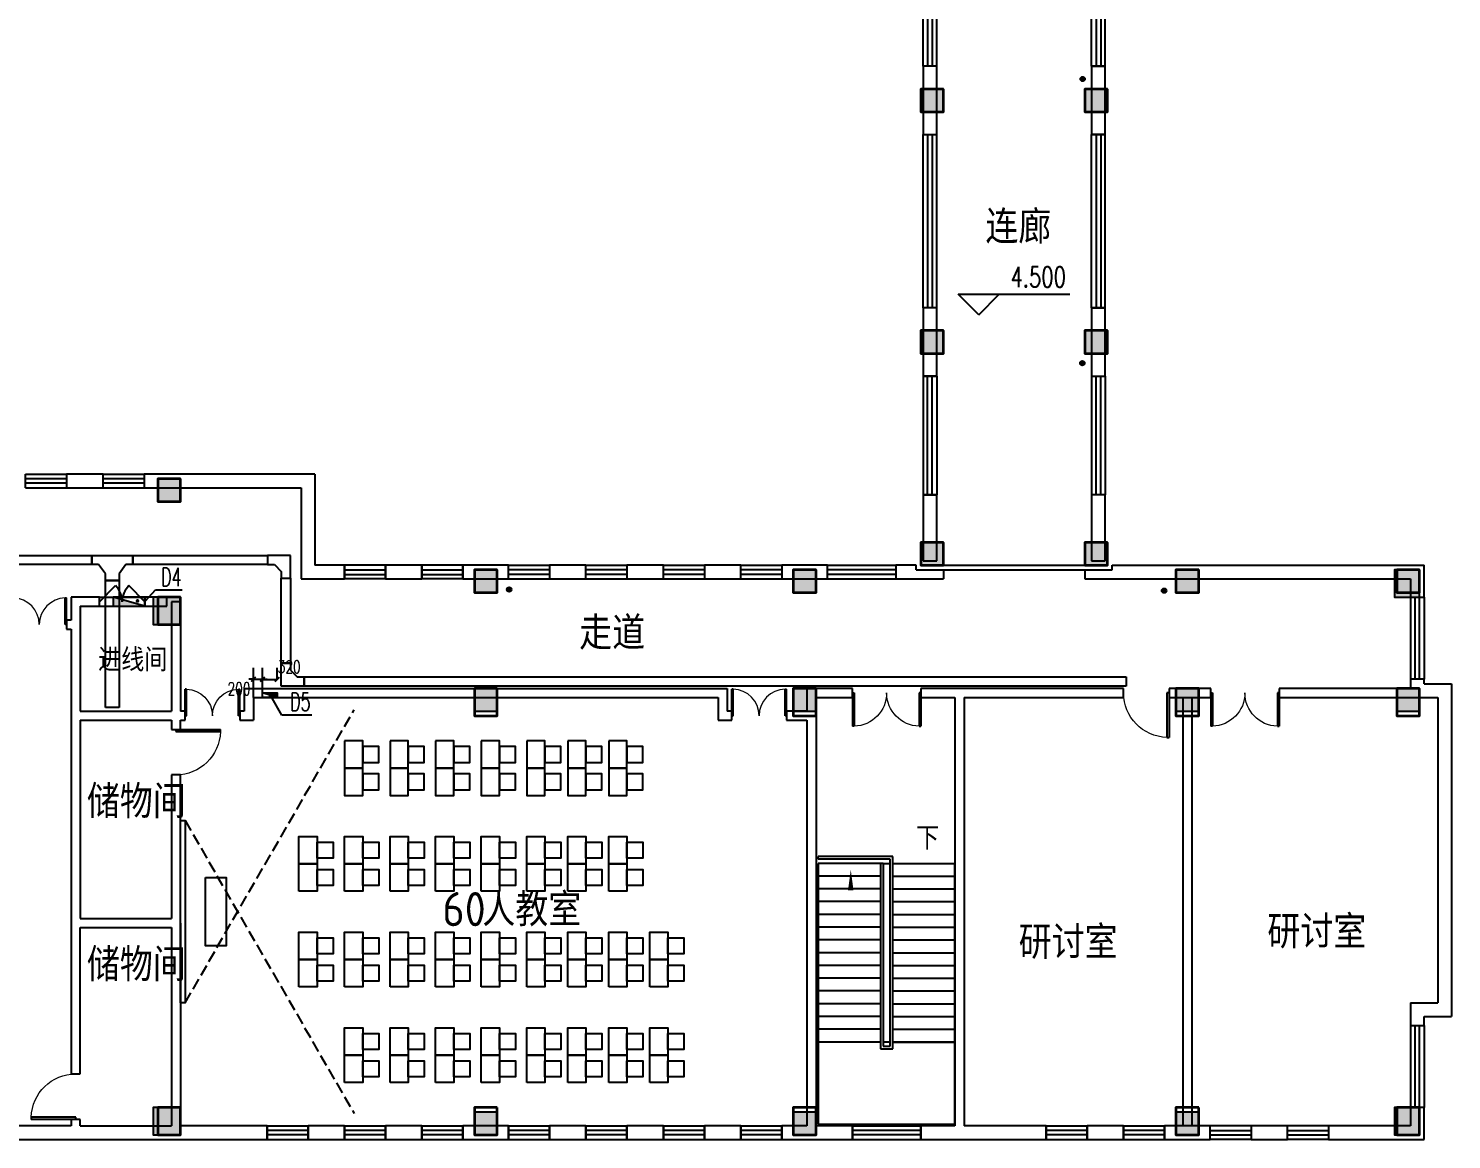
# Model space of a CAD drawing. Extents: x 0 to 302064749, y -59725395 to 1524223.
# Drawn here: x 215907330 to 219031080, y -22232654 to -19794646 of the extents above; entities that cross this region are included whole.
import ezdxf

# ---------------------------------------------------------------- set-up
doc = ezdxf.new("R2010")
doc.units = 0
doc.header["$LTSCALE"] = 1000
doc.linetypes.add('DASH', pattern=[0.35, 0.25, -0.1])
for name, color, linetype in [('0-底图', 7, 'Continuous'), ('CABLETRAY', 4, 'Continuous'), ('COLU', 7, 'Continuous'), ('COLU_HATCH', 251, 'Continuous'), ('DIM_ELEV', 3, 'Continuous'), ('DIM_SYMB', 3, 'Continuous'), ('DOOR_FIRE', 4, 'Continuous'), ('PUB_TEXT', 7, 'Continuous'), ('STAIR', 2, 'Continuous'), ('TEXT', 7, 'Continuous'), ('WALL', 2, 'Continuous'), ('WINDOW', 4, 'Continuous'), ('家具', 8, 'Continuous'), ('排水', 153, 'Continuous'), ('电洞建筑', 20, 'Continuous'), ('看线', 30, 'Continuous')]:
    doc.layers.add(name, color=color, linetype=linetype)
doc.layers.add('砼柱', color=2, linetype='Continuous', lineweight=35)
doc.styles.add('_TCH_DIM', font='SIMPLEX', dxfattribs={"width": 0.8, "height": 5, "bigfont": 'HZTXT'})
doc.styles.add('_TEL_DIM', font='simplex.shx', dxfattribs={"width": 0.8, "height": 3.5, "bigfont": 'gbcbig.shx'})
doc.styles.add('A_DIM_T3', font='simplex.shx', dxfattribs={"width": 0.7, "bigfont": 'gbcbig.shx'})
doc.styles.get("Standard").update_dxf_attribs({"font": 'geniso.shx', "bigfont": 'hztxt.shx'})
doc.dimstyles.new('_TCH_ARCH&&100', dxfattribs={"dimtxt": 280, "dimasz": 100, "dimexe": 250, "dimexo": 300, "dimgap": 135, "dimtad": 1, "dimdec": 0, "dimzin": 0, "dimdsep": 46, "dimtxsty": 'A_DIM_T3', "dimblk": 'ARCHTICK', "dimcen": 0.09, "dimclrt": 7, "dimazin": 2, "dimtfac": 1, "dimtdec": 0, "dimtix": 1, "dimtmove": 2, "dimatfit": 3, "dimfxl": 150, "dimtolj": 1, "dimtzin": 0, "dimarcsym": 0})

# ---------------------------------------------------------------- blocks, each defined once
blk = doc.blocks.new('js')
at = {"layer": '家具', "linetype": 'DASH'}
for points in [[(569568, 805988), (573281, 812418)], [(569568, 809988), (573281, 803558)]]:
    blk.add_lwpolyline(points, dxfattribs=at)
at = {"layer": '家具'}
for points in [[(573068, 811738), (573068, 811138), (573468, 811138), (573468, 811738)], [(573468, 811613), (573468, 811263), (573818, 811263), (573818, 811613)], [(574068, 811738), (574068, 811138), (574468, 811138), (574468, 811738)], [(574468, 811613), (574468, 811263), (574818, 811263), (574818, 811613)], [(575068, 811738), (575068, 811138), (575468, 811138), (575468, 811738)], [(575468, 811613), (575468, 811263), (575818, 811263), (575818, 811613)], [(576068, 811738), (576068, 811138), (576468, 811138), (576468, 811738)], [(576468, 811613), (576468, 811263), (576818, 811263), (576818, 811613)], [(577068, 811738), (577068, 811138), (577468, 811138), (577468, 811738)], [(577468, 811613), (577468, 811263), (577818, 811263), (577818, 811613)], [(577968, 811738), (577968, 811138), (578368, 811138), (578368, 811738)], [(578368, 811613), (578368, 811263), (578718, 811263), (578718, 811613)], [(578868, 811738), (578868, 811138), (579268, 811138), (579268, 811738)], [(579268, 811613), (579268, 811263), (579618, 811263), (579618, 811613)], [(573068, 811138), (573068, 810538), (573468, 810538), (573468, 811138)], [(573468, 811013), (573468, 810663), (573818, 810663), (573818, 811013)], [(574068, 811138), (574068, 810538), (574468, 810538), (574468, 811138)], [(574468, 811013), (574468, 810663), (574818, 810663), (574818, 811013)], [(575068, 811138), (575068, 810538), (575468, 810538), (575468, 811138)], [(575468, 811013), (575468, 810663), (575818, 810663), (575818, 811013)], [(576068, 811138), (576068, 810538), (576468, 810538), (576468, 811138)], [(576468, 811013), (576468, 810663), (576818, 810663), (576818, 811013)], [(577068, 811138), (577068, 810538), (577468, 810538), (577468, 811138)], [(577468, 811013), (577468, 810663), (577818, 810663), (577818, 811013)], [(577968, 811138), (577968, 810538), (578368, 810538), (578368, 811138)], [(578368, 811013), (578368, 810663), (578718, 810663), (578718, 811013)], [(578868, 811138), (578868, 810538), (579268, 810538), (579268, 811138)], [(579268, 811013), (579268, 810663), (579618, 810663), (579618, 811013)], [(569468, 805988), (569468, 809988), (569568, 809988), (569568, 805988)], [(572068, 809038), (572068, 809638), (572468, 809638), (572468, 809038)], [(572468, 809163), (572468, 809513), (572818, 809513), (572818, 809163)], [(573068, 809038), (573068, 809638), (573468, 809638), (573468, 809038)], [(573468, 809163), (573468, 809513), (573818, 809513), (573818, 809163)], [(574068, 809038), (574068, 809638), (574468, 809638), (574468, 809038)], [(574468, 809163), (574468, 809513), (574818, 809513), (574818, 809163)], [(575068, 809038), (575068, 809638), (575468, 809638), (575468, 809038)], [(575468, 809163), (575468, 809513), (575818, 809513), (575818, 809163)], [(576068, 809038), (576068, 809638), (576468, 809638), (576468, 809038)], [(576468, 809163), (576468, 809513), (576818, 809513), (576818, 809163)], [(577068, 809038), (577068, 809638), (577468, 809638), (577468, 809038)], [(577468, 809163), (577468, 809513), (577818, 809513), (577818, 809163)], [(577968, 809038), (577968, 809638), (578368, 809638), (578368, 809038)], [(578368, 809163), (578368, 809513), (578718, 809513), (578718, 809163)], [(578868, 809038), (578868, 809638), (579268, 809638), (579268, 809038)], [(579268, 809163), (579268, 809513), (579618, 809513), (579618, 809163)], [(572068, 808438), (572068, 809038), (572468, 809038), (572468, 808438)], [(572468, 808563), (572468, 808913), (572818, 808913), (572818, 808563)], [(573068, 808438), (573068, 809038), (573468, 809038), (573468, 808438)], [(573468, 808563), (573468, 808913), (573818, 808913), (573818, 808563)], [(574068, 808438), (574068, 809038), (574468, 809038), (574468, 808438)], [(574468, 808563), (574468, 808913), (574818, 808913), (574818, 808563)], [(575068, 808438), (575068, 809038), (575468, 809038), (575468, 808438)], [(575468, 808563), (575468, 808913), (575818, 808913), (575818, 808563)], [(576068, 808438), (576068, 809038), (576468, 809038), (576468, 808438)], [(576468, 808563), (576468, 808913), (576818, 808913), (576818, 808563)], [(577068, 808438), (577068, 809038), (577468, 809038), (577468, 808438)], [(577468, 808563), (577468, 808913), (577818, 808913), (577818, 808563)], [(577968, 808438), (577968, 809038), (578368, 809038), (578368, 808438)], [(578368, 808563), (578368, 808913), (578718, 808913), (578718, 808563)], [(578868, 808438), (578868, 809038), (579268, 809038), (579268, 808438)], [(579268, 808563), (579268, 808913), (579618, 808913), (579618, 808563)], [(570018, 808738), (570468, 808738), (570468, 807238), (570018, 807238)], [(572068, 806938), (572068, 807538), (572468, 807538), (572468, 806938)], [(573068, 806938), (573068, 807538), (573468, 807538), (573468, 806938)], [(574068, 806938), (574068, 807538), (574468, 807538), (574468, 806938)], [(575068, 806938), (575068, 807538), (575468, 807538), (575468, 806938)], [(576068, 806938), (576068, 807538), (576468, 807538), (576468, 806938)], [(577068, 806938), (577068, 807538), (577468, 807538), (577468, 806938)], [(577968, 806938), (577968, 807538), (578368, 807538), (578368, 806938)], [(578868, 806938), (578868, 807538), (579268, 807538), (579268, 806938)], [(579768, 806938), (579768, 807538), (580168, 807538), (580168, 806938)], [(572468, 807063), (572468, 807413), (572818, 807413), (572818, 807063)], [(573468, 807063), (573468, 807413), (573818, 807413), (573818, 807063)], [(574468, 807063), (574468, 807413), (574818, 807413), (574818, 807063)], [(575468, 807063), (575468, 807413), (575818, 807413), (575818, 807063)], [(576468, 807063), (576468, 807413), (576818, 807413), (576818, 807063)], [(577468, 807063), (577468, 807413), (577818, 807413), (577818, 807063)], [(578368, 807063), (578368, 807413), (578718, 807413), (578718, 807063)], [(579268, 807063), (579268, 807413), (579618, 807413), (579618, 807063)], [(580168, 807063), (580168, 807413), (580518, 807413), (580518, 807063)], [(572068, 806338), (572068, 806938), (572468, 806938), (572468, 806338)], [(573068, 806338), (573068, 806938), (573468, 806938), (573468, 806338)], [(574068, 806338), (574068, 806938), (574468, 806938), (574468, 806338)], [(575068, 806338), (575068, 806938), (575468, 806938), (575468, 806338)], [(576068, 806338), (576068, 806938), (576468, 806938), (576468, 806338)], [(577068, 806338), (577068, 806938), (577468, 806938), (577468, 806338)], [(577968, 806338), (577968, 806938), (578368, 806938), (578368, 806338)], [(578868, 806338), (578868, 806938), (579268, 806938), (579268, 806338)], [(579768, 806338), (579768, 806938), (580168, 806938), (580168, 806338)], [(572468, 806463), (572468, 806813), (572818, 806813), (572818, 806463)], [(573468, 806463), (573468, 806813), (573818, 806813), (573818, 806463)], [(574468, 806463), (574468, 806813), (574818, 806813), (574818, 806463)], [(575468, 806463), (575468, 806813), (575818, 806813), (575818, 806463)], [(576468, 806463), (576468, 806813), (576818, 806813), (576818, 806463)], [(577468, 806463), (577468, 806813), (577818, 806813), (577818, 806463)], [(578368, 806463), (578368, 806813), (578718, 806813), (578718, 806463)], [(579268, 806463), (579268, 806813), (579618, 806813), (579618, 806463)], [(580168, 806463), (580168, 806813), (580518, 806813), (580518, 806463)], [(573068, 804838), (573068, 805438), (573468, 805438), (573468, 804838)], [(573468, 804963), (573468, 805313), (573818, 805313), (573818, 804963)], [(574068, 804838), (574068, 805438), (574468, 805438), (574468, 804838)], [(574468, 804963), (574468, 805313), (574818, 805313), (574818, 804963)], [(575068, 804838), (575068, 805438), (575468, 805438), (575468, 804838)], [(575468, 804963), (575468, 805313), (575818, 805313), (575818, 804963)], [(576068, 804838), (576068, 805438), (576468, 805438), (576468, 804838)], [(576468, 804963), (576468, 805313), (576818, 805313), (576818, 804963)], [(577068, 804838), (577068, 805438), (577468, 805438), (577468, 804838)], [(577468, 804963), (577468, 805313), (577818, 805313), (577818, 804963)], [(577968, 804838), (577968, 805438), (578368, 805438), (578368, 804838)], [(578368, 804963), (578368, 805313), (578718, 805313), (578718, 804963)], [(578868, 804838), (578868, 805438), (579268, 805438), (579268, 804838)], [(579268, 804963), (579268, 805313), (579618, 805313), (579618, 804963)], [(579768, 804838), (579768, 805438), (580168, 805438), (580168, 804838)], [(580168, 804963), (580168, 805313), (580518, 805313), (580518, 804963)], [(573068, 804238), (573068, 804838), (573468, 804838), (573468, 804238)], [(573468, 804363), (573468, 804713), (573818, 804713), (573818, 804363)], [(574068, 804238), (574068, 804838), (574468, 804838), (574468, 804238)], [(574468, 804363), (574468, 804713), (574818, 804713), (574818, 804363)], [(575068, 804238), (575068, 804838), (575468, 804838), (575468, 804238)], [(575468, 804363), (575468, 804713), (575818, 804713), (575818, 804363)], [(576068, 804238), (576068, 804838), (576468, 804838), (576468, 804238)], [(576468, 804363), (576468, 804713), (576818, 804713), (576818, 804363)], [(577068, 804238), (577068, 804838), (577468, 804838), (577468, 804238)], [(577468, 804363), (577468, 804713), (577818, 804713), (577818, 804363)], [(577968, 804238), (577968, 804838), (578368, 804838), (578368, 804238)], [(578368, 804363), (578368, 804713), (578718, 804713), (578718, 804363)], [(578868, 804238), (578868, 804838), (579268, 804838), (579268, 804238)], [(579268, 804363), (579268, 804713), (579618, 804713), (579618, 804363)], [(579768, 804238), (579768, 804838), (580168, 804838), (580168, 804238)], [(580168, 804363), (580168, 804713), (580518, 804713), (580518, 804363)]]:
    blk.add_lwpolyline(points, close=True, dxfattribs=at)
blk = doc.blocks.new('ng')
at = {"layer": '排水'}
for p, q in [((345991, 781358), (346091, 781358)), ((346041, 781408), (346041, 781308))]:
    blk.add_line(p, q, dxfattribs=at)
blk.add_circle((346041, 781358), 50, dxfattribs=at)
blk = doc.blocks.new('222222')
at = {"layer": 'COLU_HATCH'}
h = blk.add_hatch(color=256, dxfattribs=at)
h.dxf.hatch_style = 1
h.paths.add_polyline_path([(1341742, 1048641), (1341742, 1049141), (1341242, 1049141), (1341242, 1048641)])
h = blk.add_hatch(color=256, dxfattribs=at)
h.dxf.hatch_style = 1
h.paths.add_polyline_path([(1345342, 1048641), (1345342, 1049141), (1344842, 1049141), (1344842, 1048641)])
h = blk.add_hatch(color=256, dxfattribs=at)
h.dxf.hatch_style = 1
h.paths.add_polyline_path([(1341742, 1043341), (1341742, 1043841), (1341242, 1043841), (1341242, 1043341)])
h = blk.add_hatch(color=256, dxfattribs=at)
h.dxf.hatch_style = 1
h.paths.add_polyline_path([(1345342, 1043341), (1345342, 1043841), (1344842, 1043841), (1344842, 1043341)])
h = blk.add_hatch(color=256, dxfattribs=at)
h.dxf.hatch_style = 1
h.paths.add_polyline_path([(1324992, 1040091), (1324992, 1040591), (1324492, 1040591), (1324492, 1040091)])
h = blk.add_hatch(color=256, dxfattribs=at)
h.dxf.hatch_style = 1
h.paths.add_polyline_path([(1341742, 1038691), (1341742, 1039191), (1341242, 1039191), (1341242, 1038691)])
h = blk.add_hatch(color=256, dxfattribs=at)
h.dxf.hatch_style = 1
h.paths.add_polyline_path([(1345342, 1038691), (1345342, 1039191), (1344842, 1039191), (1344842, 1038691)])
h = blk.add_hatch(color=256, dxfattribs=at)
h.dxf.hatch_style = 1
h.paths.add_polyline_path([(1331942, 1038091), (1331942, 1038591), (1331442, 1038591), (1331442, 1038091)])
h = blk.add_hatch(color=256, dxfattribs=at)
h.dxf.hatch_style = 1
h.paths.add_polyline_path([(1338942, 1038091), (1338942, 1038591), (1338442, 1038591), (1338442, 1038091)])
h = blk.add_hatch(color=256, dxfattribs=at)
h.dxf.hatch_style = 1
h.paths.add_polyline_path([(1347342, 1038091), (1347342, 1038591), (1346842, 1038591), (1346842, 1038091)])
h = blk.add_hatch(color=256, dxfattribs=at)
h.dxf.hatch_style = 1
h.paths.add_polyline_path([(1352192, 1037991), (1352192, 1038591), (1351642, 1038591), (1351642, 1037991)])
h = blk.add_hatch(color=256, dxfattribs=at)
h.dxf.hatch_style = 1
h.paths.add_polyline_path([(1324992, 1037391), (1324992, 1037991), (1324392, 1037991), (1324392, 1037391)])
h = blk.add_hatch(color=256, dxfattribs=at)
h.dxf.hatch_style = 1
h.paths.add_polyline_path([(1331942, 1035491), (1331942, 1035991), (1331442, 1035991), (1331442, 1035491)])
h = blk.add_hatch(color=256, dxfattribs=at)
h.dxf.hatch_style = 1
h.paths.add_polyline_path([(1338942, 1035491), (1338942, 1035991), (1338442, 1035991), (1338442, 1035491)])
h = blk.add_hatch(color=256, dxfattribs=at)
h.dxf.hatch_style = 1
h.paths.add_polyline_path([(1347342, 1035491), (1347342, 1035991), (1346842, 1035991), (1346842, 1035491)])
h = blk.add_hatch(color=256, dxfattribs=at)
h.dxf.hatch_style = 1
h.paths.add_polyline_path([(1352192, 1035491), (1352192, 1035991), (1351692, 1035991), (1351692, 1035491)])
h = blk.add_hatch(color=256, dxfattribs=at)
h.dxf.hatch_style = 1
h.paths.add_polyline_path([(1324992, 1026191), (1324992, 1026791), (1324392, 1026791), (1324392, 1026191)])
h = blk.add_hatch(color=256, dxfattribs=at)
h.dxf.hatch_style = 1
h.paths.add_polyline_path([(1352192, 1026191), (1352192, 1026791), (1351642, 1026791), (1351642, 1026191)])
h = blk.add_hatch(color=256, dxfattribs=at)
h.dxf.hatch_style = 1
h.paths.add_polyline_path([(1331942, 1026191), (1331942, 1026691), (1331442, 1026691), (1331442, 1026191)])
h = blk.add_hatch(color=256, dxfattribs=at)
h.dxf.hatch_style = 1
h.paths.add_polyline_path([(1338942, 1026191), (1338942, 1026691), (1338442, 1026691), (1338442, 1026191)])
h = blk.add_hatch(color=256, dxfattribs=at)
h.dxf.hatch_style = 1
h.paths.add_polyline_path([(1347342, 1026191), (1347342, 1026691), (1346842, 1026691), (1346842, 1026191)])
at = {"layer": 'COLU'}
for points in [[(1341742, 1048641), (1341742, 1049141), (1341242, 1049141), (1341242, 1048641)], [(1345342, 1048641), (1345342, 1049141), (1344842, 1049141), (1344842, 1048641)], [(1341742, 1043341), (1341742, 1043841), (1341242, 1043841), (1341242, 1043341)], [(1345342, 1043341), (1345342, 1043841), (1344842, 1043841), (1344842, 1043341)], [(1324992, 1040091), (1324992, 1040591), (1324492, 1040591), (1324492, 1040091)], [(1341742, 1038691), (1341742, 1039191), (1341242, 1039191), (1341242, 1038691)], [(1345342, 1038691), (1345342, 1039191), (1344842, 1039191), (1344842, 1038691)], [(1331942, 1038091), (1331942, 1038591), (1331442, 1038591), (1331442, 1038091)], [(1338942, 1038091), (1338942, 1038591), (1338442, 1038591), (1338442, 1038091)], [(1347342, 1038091), (1347342, 1038591), (1346842, 1038591), (1346842, 1038091)], [(1352192, 1037991), (1352192, 1038591), (1351642, 1038591), (1351642, 1037991)], [(1324992, 1037391), (1324992, 1037991), (1324392, 1037991), (1324392, 1037391)], [(1331942, 1035491), (1331942, 1035991), (1331442, 1035991), (1331442, 1035491)], [(1338942, 1035491), (1338942, 1035991), (1338442, 1035991), (1338442, 1035491)], [(1347342, 1035491), (1347342, 1035991), (1346842, 1035991), (1346842, 1035491)], [(1352192, 1035491), (1352192, 1035991), (1351692, 1035991), (1351692, 1035491)], [(1324992, 1026191), (1324992, 1026791), (1324392, 1026791), (1324392, 1026191)], [(1352192, 1026191), (1352192, 1026791), (1351642, 1026791), (1351642, 1026191)], [(1331942, 1026191), (1331942, 1026691), (1331442, 1026691), (1331442, 1026191)], [(1338942, 1026191), (1338942, 1026691), (1338442, 1026691), (1338442, 1026191)], [(1347342, 1026191), (1347342, 1026691), (1346842, 1026691), (1346842, 1026191)]]:
    blk.add_lwpolyline(points, close=True, dxfattribs=at)
blk = doc.blocks.new('sad')
at = {"layer": '砼柱', "lineweight": 35}
for points in [[(2919858, 525906), (2919358, 525906), (2919358, 525406), (2919858, 525406)], [(2923458, 525906), (2922958, 525906), (2922958, 525406), (2923458, 525406)], [(2919858, 520606), (2919358, 520606), (2919358, 520106), (2919858, 520106)], [(2923458, 520606), (2922958, 520606), (2922958, 520106), (2923458, 520106)], [(2903108, 517356), (2902608, 517356), (2902608, 516856), (2903108, 516856)], [(2919858, 515956), (2919358, 515956), (2919358, 515456), (2919858, 515456)], [(2923458, 515956), (2922958, 515956), (2922958, 515456), (2923458, 515456)], [(2910058, 515356), (2909558, 515356), (2909558, 514856), (2910058, 514856)], [(2917058, 515356), (2916558, 515356), (2916558, 514856), (2917058, 514856)], [(2925458, 515356), (2924958, 515356), (2924958, 514856), (2925458, 514856)], [(2930308, 515356), (2929808, 515356), (2929808, 514856), (2930308, 514856)], [(2903108, 514756), (2902608, 514756), (2902608, 514156), (2903108, 514156)], [(2910058, 512756), (2909558, 512756), (2909558, 512156), (2910058, 512156)], [(2917058, 512756), (2916558, 512756), (2916558, 512156), (2917058, 512156)], [(2925458, 512756), (2924958, 512756), (2924958, 512156), (2925458, 512156)], [(2930308, 512756), (2929808, 512756), (2929808, 512156), (2930308, 512156)], [(2903108, 503556), (2902608, 503556), (2902608, 502956), (2903108, 502956)], [(2910058, 503556), (2909558, 503556), (2909558, 502956), (2910058, 502956)], [(2917058, 503556), (2916558, 503556), (2916558, 502956), (2917058, 502956)], [(2925458, 503556), (2924958, 503556), (2924958, 502956), (2925458, 502956)], [(2930308, 503556), (2929808, 503556), (2929808, 502956), (2930308, 502956)]]:
    blk.add_lwpolyline(points, close=True, dxfattribs=at)
blk = doc.blocks.new('A$C70683537')
at = {"layer": 'TEXT'}
blk.add_blockref('sad', (-2821208, -503056), dxfattribs=at)
blk = doc.blocks.new('$WINLIB2D$00000001')
at = {"color": 0}
for points in [[(-0.5, 0.5), (-0.5, -0.5)], [(-0.5, 0.5), (0.5, 0.5)], [(0.5, -0.5), (0.5, 0.5)], [(0.5, 0.1667), (-0.5, 0.1667)], [(0.5, -0.1667), (-0.5, -0.1667)], [(-0.5, -0.5), (0.5, -0.5)]]:
    blk.add_lwpolyline(points, dxfattribs=at)
blk = doc.blocks.new('$DorLib2D$00000001')
for p, q in [((0.45, 0.975), (0.5, 0.975)), ((0.45, 0), (0.45, 0.975)), ((0.5, 0), (0.5, 0.975)), ((0.5, 0), (0.45, 0))]:
    blk.add_line(p, q)
at = {"lineweight": 13}
blk.add_arc((0.475, 0), 0.975, 91.4693, 180, dxfattribs=at)
blk = doc.blocks.new('$DorLib2D$00000002')
for p, q in [((-0.5, 0), (-0.5, 0.4875)), ((-0.475, 0.4875), (-0.5, 0.4875)), ((-0.475, 0), (-0.475, 0.4875)), ((0.475, 0), (0.475, 0.4875)), ((0.475, 0.4875), (0.5, 0.4875)), ((0.5, 0), (0.5, 0.4875)), ((-0.5, 0), (-0.475, 0)), ((0.5, 0), (0.475, 0))]:
    blk.add_line(p, q)
at = {"lineweight": 13}
for centre, start, end in [((-0.4875, 0), 0, 88.53072), ((0.4875, 0), 91.46928, 180)]:
    blk.add_arc(centre, 0.4875, start, end, dxfattribs=at)
blk = doc.blocks.new('$DorLib2D$00000116')
at = {"color": 0}
for p, q in [((-0.5, 0), (-0.146, 0.354)), ((0.5, 0), (0.146, 0.354))]:
    blk.add_line(p, q, dxfattribs=at)
for centre, start, end in [((-0.5, 0), 0, 45), ((0.5, 0), 135, 180)]:
    blk.add_arc(centre, 0.5, start, end, dxfattribs=at)
blk = doc.blocks.new('jgfjh')
at = {"layer": 'DIM_ELEV'}
for p, q in [((1161634.9, -172995.1), (1161184.9, -172545.1)), ((1161184.9, -172545.1), (1163635.9, -172545.1)), ((1161634.9, -172995.1), (1162084.9, -172545.1))]:
    blk.add_line(p, q, dxfattribs=at)
at = {"layer": 'DIM_SYMB'}
blk.add_lwpolyline([(1160398.8, -184893.4, 0, 0, 0), (1160398.8, -189853.4, 0, 0, 0), (1158823.8, -189853.4, 0, 0, 0), (1158823.8, -185173.4, 0, 120, 0), (1158823.8, -185623.4, 0, 0, 0)], format="xyseb", dxfattribs=at)
at = {"layer": 'DOOR_FIRE'}
for p, q in [((1142331.6, -179193.4), (1143331.6, -179193.4)), ((1142331.6, -179393.4), (1143331.6, -179393.4))]:
    blk.add_line(p, q, dxfattribs=at)
at = {"layer": 'STAIR'}
for p, q in [((1159746.3, -184883.4), (1158111.3, -184883.4)), ((1158111.3, -184943.4), (1158111.3, -184883.4)), ((1159746.3, -189103.4), (1159746.3, -184883.4)), ((1159686.3, -184943.4), (1158111.3, -184943.4)), ((1158111.3, -185033.4), (1158111.3, -188953.4)), ((1159476.3, -185033.4), (1158111.3, -185033.4)), ((1159536.3, -185033.4), (1159476.3, -185033.4)), ((1159476.3, -185033.4), (1159476.3, -189103.4)), ((1159536.3, -185033.4), (1159476.3, -185033.4)), ((1159536.3, -185033.4), (1159536.3, -188953.4)), ((1159536.3, -185033.4), (1159536.3, -189043.4)), ((1159536.3, -185033.4), (1159686.3, -185033.4)), ((1159686.3, -189043.4), (1159686.3, -184943.4)), ((1159686.3, -188953.4), (1159686.3, -185033.4)), ((1159746.3, -185033.4), (1161111.3, -185033.4)), ((1161111.3, -188953.4), (1161111.3, -185033.4)), ((1159476.3, -185313.4), (1158111.3, -185313.4)), ((1159746.3, -185313.4), (1161111.3, -185313.4)), ((1159476.3, -185593.4), (1158111.3, -185593.4)), ((1159746.3, -185593.4), (1161111.3, -185593.4)), ((1159476.3, -185873.4), (1158111.3, -185873.4)), ((1159476.3, -186153.4), (1158111.3, -186153.4)), ((1159746.3, -185873.4), (1161111.3, -185873.4)), ((1159746.3, -186153.4), (1161111.3, -186153.4)), ((1159476.3, -186433.4), (1158111.3, -186433.4)), ((1159746.3, -186433.4), (1161111.3, -186433.4)), ((1159476.3, -186713.4), (1158111.3, -186713.4)), ((1159746.3, -186713.4), (1161111.3, -186713.4)), ((1159476.3, -186993.4), (1158111.3, -186993.4)), ((1159746.3, -186993.4), (1161111.3, -186993.4)), ((1159476.3, -187273.4), (1158111.3, -187273.4)), ((1159746.3, -187273.4), (1161111.3, -187273.4)), ((1159476.3, -187553.4), (1158111.3, -187553.4)), ((1159746.3, -187553.4), (1161111.3, -187553.4)), ((1159476.3, -187833.4), (1158111.3, -187833.4)), ((1159746.3, -187833.4), (1161111.3, -187833.4)), ((1159476.3, -188113.4), (1158111.3, -188113.4)), ((1159746.3, -188113.4), (1161111.3, -188113.4)), ((1159476.3, -188393.4), (1158111.3, -188393.4)), ((1159476.3, -188673.4), (1158111.3, -188673.4)), ((1159746.3, -188393.4), (1161111.3, -188393.4)), ((1159746.3, -188673.4), (1161111.3, -188673.4)), ((1159476.3, -188953.4), (1158111.3, -188953.4)), ((1158111.3, -188953.4), (1158111.3, -190753.4)), ((1159476.3, -188953.4), (1158111.3, -188953.4)), ((1159686.3, -188953.4), (1159536.3, -188953.4)), ((1159746.3, -188953.4), (1161111.3, -188953.4)), ((1161111.3, -188953.4), (1159746.3, -188953.4)), ((1161111.3, -190753.4), (1161111.3, -188953.4)), ((1159476.3, -189103.4), (1159746.3, -189103.4)), ((1159536.3, -189043.4), (1159686.3, -189043.4)), ((1158111.3, -190753.4), (1161111.3, -190753.4))]:
    blk.add_line(p, q, dxfattribs=at)
at = {"layer": 'WALL'}
for p, q in [((1160411.3, -167543.4), (1160411.3, -169043.4)), ((1160711.3, -167543.4), (1160411.3, -167543.4)), ((1160711.3, -169043.4), (1160711.3, -167543.4)), ((1164111.3, -167543.4), (1164111.3, -169043.4)), ((1164411.3, -167543.4), (1164111.3, -167543.4)), ((1164411.3, -169043.4), (1164411.3, -167543.4)), ((1160411.3, -169043.4), (1160711.3, -169043.4)), ((1164111.3, -169043.4), (1164411.3, -169043.4)), ((1160411.3, -172843.4), (1160411.3, -174343.4)), ((1160711.3, -172843.4), (1160411.3, -172843.4)), ((1160711.3, -174343.4), (1160711.3, -172843.4)), ((1164111.3, -172843.4), (1164111.3, -174343.4)), ((1164411.3, -172843.4), (1164111.3, -172843.4)), ((1164411.3, -174343.4), (1164411.3, -172843.4)), ((1160411.3, -174343.4), (1160711.3, -174343.4)), ((1164111.3, -174343.4), (1164411.3, -174343.4)), ((1142411.3, -176493.4), (1141611.3, -176493.4)), ((1141611.3, -176493.4), (1141611.3, -176793.4)), ((1141611.3, -176793.4), (1142411.3, -176793.4)), ((1142411.3, -176793.4), (1142411.3, -176493.4)), ((1147061.3, -176493.4), (1143311.3, -176493.4)), ((1143311.3, -176493.4), (1143311.3, -176793.4)), ((1143311.3, -176793.4), (1146761.3, -176793.4)), ((1146761.3, -176793.4), (1146761.3, -178793.4)), ((1147061.3, -176493.4), (1147061.3, -178493.4)), ((1160711.3, -176943.4), (1160411.3, -176943.4)), ((1160411.3, -176943.4), (1160411.3, -178393.4)), ((1160711.3, -178393.4), (1160711.3, -176943.4)), ((1164411.3, -176943.4), (1164111.3, -176943.4)), ((1164111.3, -176943.4), (1164111.3, -178393.4)), ((1164411.3, -178393.4), (1164411.3, -176943.4)), ((1147711.3, -178493.4), (1147061.3, -178493.4)), ((1147711.3, -178793.4), (1147711.3, -178493.4)), ((1149411.3, -178493.4), (1148611.3, -178493.4)), ((1148611.3, -178493.4), (1148611.3, -178793.4)), ((1149411.3, -178793.4), (1149411.3, -178493.4)), ((1151311.3, -178493.4), (1150311.3, -178493.4)), ((1150311.3, -178493.4), (1150311.3, -178793.4)), ((1151311.3, -178793.4), (1151311.3, -178493.4)), ((1153011.3, -178493.4), (1152211.3, -178493.4)), ((1152211.3, -178493.4), (1152211.3, -178793.4)), ((1153011.3, -178793.4), (1153011.3, -178493.4)), ((1154711.3, -178493.4), (1153911.3, -178493.4)), ((1153911.3, -178493.4), (1153911.3, -178793.4)), ((1154711.3, -178793.4), (1154711.3, -178493.4)), ((1156411.3, -178493.4), (1155611.3, -178493.4)), ((1155611.3, -178493.4), (1155611.3, -178793.4)), ((1156411.3, -178793.4), (1156411.3, -178493.4)), ((1158311.3, -178493.4), (1157311.3, -178493.4)), ((1157311.3, -178493.4), (1157311.3, -178793.4)), ((1158311.3, -178793.4), (1158311.3, -178493.4)), ((1160261.3, -178493.4), (1159811.3, -178493.4)), ((1159811.3, -178493.4), (1159811.3, -178793.4)), ((1160261.3, -178593.4), (1160261.3, -178493.4)), ((1160261.3, -178593.4), (1160861.3, -178593.4)), ((1160411.3, -178393.4), (1160711.3, -178393.4)), ((1160861.3, -178593.4), (1160861.3, -178793.4)), ((1163961.3, -178593.4), (1164561.3, -178593.4)), ((1163961.3, -178593.4), (1163961.3, -178793.4)), ((1164111.3, -178393.4), (1164411.3, -178393.4)), ((1164561.3, -178593.4), (1164561.3, -178493.4)), ((1164561.3, -178493.4), (1171411.3, -178493.4)), ((1171411.3, -179193.4), (1171411.3, -178493.4)), ((1146761.3, -178793.4), (1147711.3, -178793.4)), ((1148611.3, -178793.4), (1149411.3, -178793.4)), ((1150311.3, -178793.4), (1151311.3, -178793.4)), ((1152211.3, -178793.4), (1153011.3, -178793.4)), ((1153911.3, -178793.4), (1154711.3, -178793.4)), ((1155611.3, -178793.4), (1156411.3, -178793.4)), ((1157311.3, -178793.4), (1158311.3, -178793.4)), ((1159811.3, -178793.4), (1160261.3, -178793.4)), ((1160261.3, -178793.4), (1160861.3, -178793.4)), ((1163961.3, -178793.4), (1164561.3, -178793.4)), ((1164561.3, -178793.4), (1171111.3, -178793.4)), ((1171111.3, -178793.4), (1171111.3, -179193.4)), ((1141711.3, -179193.4), (1141711.3, -179693.4)), ((1142331.6, -179193.4), (1141711.3, -179193.4)), ((1142331.6, -179393.4), (1142331.6, -179193.4)), ((1143811.3, -179193.4), (1143331.6, -179193.4)), ((1143331.6, -179193.4), (1143331.6, -179393.4)), ((1143811.3, -179393.4), (1143811.3, -179193.4)), ((1143911.3, -179293.4), (1143911.3, -181693.4)), ((1144111.3, -179293.4), (1143911.3, -179293.4)), ((1144111.3, -179293.4), (1144111.3, -181693.4)), ((1171111.3, -179193.4), (1171411.3, -179193.4)), ((1141911.3, -179393.4), (1141911.3, -179793.4)), ((1141911.3, -179393.4), (1142331.6, -179393.4)), ((1143331.6, -179393.4), (1143811.3, -179393.4)), ((1141711.3, -179693.4), (1141611.3, -179693.4)), ((1141611.3, -179693.4), (1141611.3, -179893.4)), ((1141611.3, -179893.4), (1141711.3, -179893.4)), ((1141711.3, -179893.4), (1141711.3, -181793.4)), ((1141911.3, -179793.4), (1141911.3, -181693.4)), ((1171411.3, -180993.4), (1171111.3, -180993.4)), ((1171111.3, -180993.4), (1171111.3, -181193.4)), ((1171411.3, -181093.4), (1171411.3, -180993.4)), ((1171411.3, -181093.4), (1172011.3, -181093.4)), ((1172011.3, -181093.4), (1172011.3, -188393.4)), ((1145511.3, -181193.4), (1156111.3, -181193.4)), ((1145511.3, -181193.4), (1145511.3, -181693.4)), ((1145711.3, -181393.4), (1155911.3, -181393.4)), ((1145711.3, -181393.4), (1145711.3, -181693.4)), ((1155911.3, -181393.4), (1155911.3, -181893.4)), ((1156111.3, -181193.4), (1156111.3, -181693.4)), ((1157861.3, -181193.4), (1157861.3, -181693.4)), ((1158861.3, -181193.4), (1157861.3, -181193.4)), ((1158061.3, -181393.4), (1158061.3, -181793.4)), ((1158061.3, -181393.4), (1158861.3, -181393.4)), ((1158861.3, -181393.4), (1158861.3, -181193.4)), ((1161211.3, -181193.4), (1160361.3, -181193.4)), ((1160361.3, -181193.4), (1160361.3, -181393.4)), ((1160361.3, -181393.4), (1161111.3, -181393.4)), ((1161111.3, -181393.4), (1161111.3, -190793.4)), ((1164811.3, -181193.4), (1161211.3, -181193.4)), ((1161311.3, -181393.4), (1161311.3, -190793.4)), ((1161311.3, -181393.4), (1164811.3, -181393.4)), ((1164811.3, -181393.4), (1164811.3, -181193.4)), ((1166211.3, -181193.4), (1165811.3, -181193.4)), ((1165811.3, -181193.4), (1165811.3, -181393.4)), ((1165811.3, -181393.4), (1166211.3, -181393.4)), ((1166111.3, -181393.4), (1166111.3, -190793.4)), ((1166724.9, -181193.4), (1166211.3, -181193.4)), ((1166211.3, -181393.4), (1166724.9, -181393.4)), ((1166311.3, -181393.4), (1166311.3, -190793.4)), ((1166724.9, -181393.4), (1166724.9, -181193.4)), ((1171111.3, -181193.4), (1168224.9, -181193.4)), ((1168224.9, -181193.4), (1168224.9, -181393.4)), ((1168224.9, -181393.4), (1171211.3, -181393.4)), ((1171211.3, -181393.4), (1171711.3, -181393.4)), ((1171711.3, -181393.4), (1171711.3, -188093.4)), ((1141711.3, -181793.4), (1141711.3, -186343.4)), ((1141911.3, -181693.4), (1143911.3, -181693.4)), ((1144211.3, -181693.4), (1144111.3, -181693.4)), ((1144211.3, -181893.4), (1144211.3, -181693.4)), ((1145511.3, -181693.4), (1145411.3, -181693.4)), ((1145411.3, -181693.4), (1145411.3, -181893.4)), ((1145711.3, -181693.4), (1145711.3, -181693.4)), ((1145711.3, -181693.4), (1145711.3, -181893.4)), ((1156211.3, -181693.4), (1156111.3, -181693.4)), ((1156211.3, -181893.4), (1156211.3, -181693.4)), ((1157861.3, -181693.4), (1157411.3, -181693.4)), ((1157411.3, -181693.4), (1157411.3, -181893.4)), ((1158061.3, -181793.4), (1158061.3, -190793.4)), ((1141911.3, -181893.4), (1143911.3, -181893.4)), ((1141911.3, -181893.4), (1141911.3, -186243.4)), ((1143911.3, -181893.4), (1143911.3, -182093.4)), ((1143911.3, -182093.4), (1144111.3, -182093.4)), ((1144111.3, -181893.4), (1144211.3, -181893.4)), ((1144111.3, -182093.4), (1144111.3, -181893.4)), ((1145411.3, -181893.4), (1145611.3, -181893.4)), ((1145611.3, -181893.4), (1145711.3, -181893.4)), ((1155911.3, -181893.4), (1156211.3, -181893.4)), ((1157411.3, -181893.4), (1157861.3, -181893.4)), ((1157861.3, -181893.4), (1157861.3, -190793.4)), ((1144111.3, -183093.4), (1143911.3, -183093.4)), ((1143911.3, -183093.4), (1143911.3, -186243.4)), ((1144111.3, -186343.4), (1144111.3, -183093.4)), ((1141711.3, -186343.4), (1141711.3, -189653.4)), ((1141911.3, -186243.4), (1143911.3, -186243.4)), ((1141911.3, -186443.4), (1143911.3, -186443.4)), ((1141911.3, -189653.4), (1141911.3, -186443.4)), ((1143911.3, -186443.4), (1143911.3, -190793.4)), ((1144111.3, -186343.4), (1144111.3, -190793.4)), ((1171111.3, -188093.4), (1171711.3, -188093.4)), ((1171111.3, -188093.4), (1171111.3, -188593.4)), ((1171111.3, -188593.4), (1171411.3, -188593.4)), ((1171411.3, -188393.4), (1172011.3, -188393.4)), ((1171411.3, -188593.4), (1171411.3, -188393.4)), ((1141711.3, -189653.4), (1141911.3, -189653.4)), ((1171411.3, -190393.4), (1171111.3, -190393.4)), ((1171111.3, -190393.4), (1171111.3, -190793.4)), ((1171411.3, -191093.4), (1171411.3, -190393.4)), ((1141711.3, -190793.4), (1139911.3, -190793.4)), ((1141911.3, -190653.4), (1141711.3, -190653.4)), ((1141711.3, -190653.4), (1141711.3, -190793.4)), ((1141911.3, -190793.4), (1141911.3, -190653.4)), ((1141911.3, -190793.4), (1143911.3, -190793.4)), ((1146011.3, -190793.4), (1144111.3, -190793.4)), ((1146011.3, -191093.4), (1146011.3, -190793.4)), ((1147711.3, -190793.4), (1146911.3, -190793.4)), ((1146911.3, -190793.4), (1146911.3, -191093.4)), ((1147711.3, -191093.4), (1147711.3, -190793.4)), ((1149411.3, -190793.4), (1148611.3, -190793.4)), ((1148611.3, -190793.4), (1148611.3, -191093.4)), ((1149411.3, -191093.4), (1149411.3, -190793.4)), ((1151311.3, -190793.4), (1150311.3, -190793.4)), ((1150311.3, -190793.4), (1150311.3, -191093.4)), ((1151311.3, -191093.4), (1151311.3, -190793.4)), ((1153011.3, -190793.4), (1152211.3, -190793.4)), ((1152211.3, -190793.4), (1152211.3, -191093.4)), ((1153011.3, -191093.4), (1153011.3, -190793.4)), ((1154711.3, -190793.4), (1153911.3, -190793.4)), ((1153911.3, -190793.4), (1153911.3, -191093.4)), ((1154711.3, -191093.4), (1154711.3, -190793.4)), ((1156411.3, -190793.4), (1155611.3, -190793.4)), ((1155611.3, -190793.4), (1155611.3, -191093.4)), ((1156411.3, -191093.4), (1156411.3, -190793.4)), ((1157861.3, -190793.4), (1157311.3, -190793.4)), ((1157311.3, -190793.4), (1157311.3, -191093.4)), ((1158861.3, -190793.4), (1158061.3, -190793.4)), ((1158861.3, -191093.4), (1158861.3, -190793.4)), ((1161111.3, -190793.4), (1160361.3, -190793.4)), ((1160361.3, -190793.4), (1160361.3, -191093.4)), ((1163111.3, -190793.4), (1161311.3, -190793.4)), ((1163111.3, -191093.4), (1163111.3, -190793.4)), ((1164811.3, -190793.4), (1164011.3, -190793.4)), ((1164011.3, -190793.4), (1164011.3, -191093.4)), ((1164811.3, -191093.4), (1164811.3, -190793.4)), ((1166211.3, -190793.4), (1165711.3, -190793.4)), ((1165711.3, -190793.4), (1165711.3, -191093.4)), ((1166711.3, -190793.4), (1166211.3, -190793.4)), ((1166711.3, -191093.4), (1166711.3, -190793.4)), ((1168411.3, -190793.4), (1167611.3, -190793.4)), ((1167611.3, -190793.4), (1167611.3, -191093.4)), ((1168411.3, -191093.4), (1168411.3, -190793.4)), ((1171111.3, -190793.4), (1169311.3, -190793.4)), ((1169311.3, -190793.4), (1169311.3, -191093.4)), ((1139911.3, -191093.4), (1141811.3, -191093.4)), ((1141811.3, -191093.4), (1144011.3, -191093.4)), ((1144011.3, -191093.4), (1146011.3, -191093.4)), ((1146911.3, -191093.4), (1147711.3, -191093.4)), ((1148611.3, -191093.4), (1149411.3, -191093.4)), ((1150311.3, -191093.4), (1151311.3, -191093.4)), ((1152211.3, -191093.4), (1153011.3, -191093.4)), ((1153911.3, -191093.4), (1154711.3, -191093.4)), ((1155611.3, -191093.4), (1156411.3, -191093.4)), ((1157311.3, -191093.4), (1157961.3, -191093.4)), ((1157961.3, -191093.4), (1158861.3, -191093.4)), ((1160361.3, -191093.4), (1161211.3, -191093.4)), ((1161211.3, -191093.4), (1163111.3, -191093.4)), ((1164011.3, -191093.4), (1164811.3, -191093.4)), ((1165711.3, -191093.4), (1166211.3, -191093.4)), ((1166211.3, -191093.4), (1166711.3, -191093.4)), ((1167611.3, -191093.4), (1168411.3, -191093.4)), ((1169311.3, -191093.4), (1171411.3, -191093.4))]:
    blk.add_line(p, q, dxfattribs=at)
at = {"layer": '看线'}
for p, q in [((1160861.3, -178493.4), (1163961.3, -178493.4)), ((1160861.3, -178593.4), (1163961.3, -178593.4))]:
    blk.add_line(p, q, dxfattribs=at)
for name, p in [('222222', (-180880.7, -1217184.4)), ('A$C70683537', (1062211.3, -190893.4))]:
    blk.add_blockref(name, p)
at = {"layer": 'DOOR_FIRE', "zscale": 200}
for name, p, xscale, yscale, rotation in [('$DorLib2D$00000116', (1142831.6, -179293.4), 1000, 1000, 1.527120908666336e-08), ('$DorLib2D$00000002', (1159611.3, -181293.4), 1500, -1500, 4.381340444065827e-07), ('$DorLib2D$00000001', (1144011.3, -182593.4), -1000, 1000, 269.9999998993048), ('$DorLib2D$00000001', (1141811.3, -190153.4), 1000, -1000, 270.0000000005351)]:
    blk.add_blockref(name, p, dxfattribs=dict(at, xscale=xscale, yscale=yscale, rotation=rotation))
at = {"layer": 'WINDOW'}
for name, p, xscale, yscale, zscale, rotation in [('$WINLIB2D$00000001', (1160561.3, -166243.4), -2600, 300, 300, 270), ('$WINLIB2D$00000001', (1164261.3, -166243.4), -2600, -300, 300, 270), ('$WINLIB2D$00000001', (1160561.3, -170943.4), -3800, 300, 300, 270), ('$WINLIB2D$00000001', (1164261.3, -170943.4), -3800, -300, 300, 270), ('$WINLIB2D$00000001', (1160561.3, -175643.4), 2600, 300, 300, 270), ('$WINLIB2D$00000001', (1164261.3, -175643.4), 2600, -300, 300, 270), ('$WINLIB2D$00000001', (1141161.3, -176643.4), 900, -300, 300, 359.9999999259054), ('$WINLIB2D$00000001', (1142861.3, -176643.4), 900, -300, 300, 359.9999999259054), ('$DorLib2D$00000002', (1141011.3, -179793.4), -1200, -1200, 200, 179.9999999822117), ('$WINLIB2D$00000001', (1171261.3, -180093.4), 1800, -300, 300, 270.0000000001488), ('$DorLib2D$00000002', (1144811.3, -181793.4), -1200, 1200, 200, 1.778417413333955e-08), ('$DorLib2D$00000002', (1156811.3, -181793.4), -1200, -1200, 200, 179.9999999822147), ('$DorLib2D$00000001', (1165311.3, -181293.4), 1000, -1000, 200, 4.381326240707552e-07), ('$DorLib2D$00000002', (1167474.9, -181293.4), 1500, -1500, 200, 4.381946530732496e-07), ('$WINLIB2D$00000001', (1171261.3, -189493.4), 1800, -300, 300, 269.999999565744), ('$WINLIB2D$00000001', (1146461.3, -190943.4), 900, 300, 300, 1.572853841708006e-08), ('$WINLIB2D$00000001', (1148161.3, -190943.4), 900, 300, 300, 1.572853841708006e-08), ('$WINLIB2D$00000001', (1149861.3, -190943.4), 900, 300, 300, 1.572853841708006e-08), ('$WINLIB2D$00000001', (1151761.3, -190943.4), 900, 300, 300, 1.572853841708006e-08), ('$WINLIB2D$00000001', (1153461.3, -190943.4), 900, 300, 300, 1.572853841708006e-08), ('$WINLIB2D$00000001', (1155161.3, -190943.4), 900, 300, 300, 1.572853841708006e-08), ('$WINLIB2D$00000001', (1156861.3, -190943.4), 900, 300, 300, 1.572853841708006e-08), ('$WINLIB2D$00000001', (1159611.3, -190943.4), 1500, 300, 300, 1.572915173788669e-08), ('$WINLIB2D$00000001', (1163561.3, -190943.4), 900, 300, 300, 1.572811138936164e-08), ('$WINLIB2D$00000001', (1165261.3, -190943.4), 900, 300, 300, 1.572811138936164e-08), ('$WINLIB2D$00000001', (1167161.3, -190943.4), -900, 300, 300, 1.572813879135992e-08), ('$WINLIB2D$00000001', (1168861.3, -190943.4), -900, 300, 300, 1.572813879135992e-08)]:
    blk.add_blockref(name, p, dxfattribs=dict(at, xscale=xscale, yscale=yscale, zscale=zscale, rotation=rotation))
at = {"layer": 'WINDOW', "yscale": -300, "zscale": 300}
for p, xscale in [((1148161.3, -178643.4), -900), ((1149861.3, -178643.4), -900), ((1151761.3, -178643.4), 900), ((1153461.3, -178643.4), 900), ((1155161.3, -178643.4), 900), ((1156861.3, -178643.4), 900), ((1159061.3, -178643.4), 1500)]:
    blk.add_blockref('$WINLIB2D$00000001', p, dxfattribs=dict(at, xscale=xscale))
at = {"layer": '家具'}
blk.add_blockref('js', (574643.1, -994081.8), dxfattribs=at)
at = {"layer": '排水'}
for p in [(817872.6, -949180.1), (817865.9, -955416.7), (805285.4, -960381.3), (819660.4, -960407.6)]:
    blk.add_blockref('ng', p, dxfattribs=at)
at = {"layer": 'PUB_TEXT'}
for s, height, p in [('连廊', 723.4, (1161778.5, -171433.1)), ('走道', 723.4, (1152862.9, -180342.5)), ('进线间', 506.38, (1142303.2, -180822.8)), ('储物间', 723.4, (1142056.5, -184043.2)), ('60', 750, (1149861.5, -186413.1)), ('人教室', 723.4, (1150736.5, -186413.1)), ('研讨室', 723.4, (1167968.3, -186898.4)), ('研讨室', 723.4, (1162510.1, -187129.9)), ('储物间', 723.4, (1142056.5, -187622.7))]:
    blk.add_text(s, height=height, dxfattribs=at).set_placement(p)
at = {"layer": 'PUB_TEXT', "style": '_TCH_DIM', "width": 0.705882}
blk.add_text('4.500', height=446.25, dxfattribs=at).set_placement((1162330.9, -172387.6))
at = {"layer": 'PUB_TEXT', "style": '_TCH_DIM'}
blk.add_text('下', height=506.4, dxfattribs=at).set_placement((1160256.4, -184735.9))
blk = doc.blocks.new('_ArchTick')
at = {"color": 0, "linetype": 'ByBlock', "const_width": 0.4}
blk.add_lwpolyline([(-0.5, -0.5), (0.5, 0.5)], dxfattribs=at)
blk = doc.blocks.new('*D1001')
at = {"layer": 'Defpoints', "color": 0, "transparency": 16777216}
for p in [(2143628, -211778), (2143308, -212075), (2143628, -212075)]:
    blk.add_point(p, dxfattribs=at)
at = {"layer": '电洞建筑', "color": 0, "lineweight": -2, "transparency": 16777216}
for p, q in [((2143308, -211775), (2143308, -211528)), ((2143308, -211778), (2143628, -211778)), ((2143628, -211775), (2143628, -211528))]:
    blk.add_line(p, q, dxfattribs=at)
at = {"layer": '电洞建筑', "color": 0, "lineweight": -2, "transparency": 16777216, "xscale": 100, "yscale": 100, "zscale": 100, "rotation": 180}
blk.add_blockref('_ArchTick', (2143308, -211778), dxfattribs=at)
at = {"layer": '电洞建筑', "color": 0, "lineweight": -2, "transparency": 16777216, "xscale": 100, "yscale": 100, "zscale": 100}
blk.add_blockref('_ArchTick', (2143628, -211778), dxfattribs=at)
at = {"layer": '电洞建筑', "color": 7, "transparency": 16777216, "insert": (2143892, -211502), "char_height": 280, "attachment_point": 5, "style": 'A_DIM_T3'}
blk.add_mtext('\\A1;320', dxfattribs=at)
blk = doc.blocks.new('*D1108')
at = {"layer": 'Defpoints', "color": 0, "transparency": 16777216}
for p in [(2143308, -211775), (2143108, -212475), (2143308, -212475)]:
    blk.add_point(p, dxfattribs=at)
at = {"layer": '电洞建筑', "color": 0, "lineweight": -2, "transparency": 16777216}
for p, q in [((2143108, -211775), (2143008, -211775)), ((2143108, -212175), (2143108, -211525)), ((2143108, -211775), (2143308, -211775)), ((2143308, -212175), (2143308, -211525)), ((2143308, -211775), (2143408, -211775))]:
    blk.add_line(p, q, dxfattribs=at)
at = {"layer": '电洞建筑', "color": 0, "lineweight": -2, "transparency": 16777216, "xscale": 100, "yscale": 100, "zscale": 100}
blk.add_blockref('_ArchTick', (2143108, -211775), dxfattribs=at)
at = {"layer": '电洞建筑', "color": 0, "lineweight": -2, "transparency": 16777216, "xscale": 100, "yscale": 100, "zscale": 100, "rotation": 180}
blk.add_blockref('_ArchTick', (2143308, -211775), dxfattribs=at)
at = {"layer": '电洞建筑', "color": 7, "transparency": 16777216, "insert": (2142792, -211984), "char_height": 280, "attachment_point": 5, "style": 'A_DIM_T3'}
blk.add_mtext('\\A1;200', dxfattribs=at)
blk = doc.blocks.new('1#教学楼-电提建筑结构')
at = {"layer": '电洞建筑', "ltscale": 2000}
h = blk.add_hatch(color=256, dxfattribs=at)
h.dxf.hatch_style = 1
h.paths.add_polyline_path([(2140728.4, -210175.4), (2140028.4, -209974.9), (2140028.4, -210175.4)])
at = {"layer": '电洞建筑', "linetype": 'ByBlock'}
h = blk.add_hatch(dxfattribs=at)
h.set_pattern_fill('ANSI31', color=256, scale=100, angle=449.99971, style=0)
h.set_pattern_definition([(134.9997147, (1903054.689, -573914.35), (-8.83887878, -8.83879075), [])])
h.paths.add_polyline_path([(2143308.1, -212075.4), (2143628.1, -212175.4), (2143628.1, -212075.4)])
at = {"layer": 'CABLETRAY'}
for p, q in [((2088506.7, -209060.3), (2139559.8, -209060.3)), ((2139559.8, -209260.3), (2088506.7, -209260.3)), ((2139559.8, -209060.3), (2140459.8, -209060.3)), ((2139559.8, -209260.3), (2139559.8, -209060.3)), ((2139559.8, -209060.3), (2139559.8, -209260.3)), ((2139709.8, -209260.3), (2139559.8, -209260.3)), ((2139859.8, -209460.3), (2139709.8, -209260.3)), ((2140309.8, -209260.3), (2140159.8, -209460.3)), ((2140459.8, -209260.3), (2140309.8, -209260.3)), ((2140459.8, -209260.3), (2140459.8, -209060.3)), ((2140459.8, -209060.3), (2143420.2, -209060.3)), ((2140459.8, -209060.3), (2140459.8, -209260.3)), ((2143420.2, -209260.3), (2140459.8, -209260.3)), ((2143920.2, -209060.3), (2143420.2, -209060.3)), ((2143420.2, -209060.3), (2143420.2, -209260.3)), ((2143420.2, -209060.3), (2143420.2, -209260.3)), ((2143420.2, -209260.3), (2143570.2, -209260.3)), ((2143570.2, -209260.3), (2143720.2, -209410.3)), ((2143920.2, -209560.3), (2143920.2, -209060.3)), ((2139859.8, -209610.3), (2139859.8, -209460.3)), ((2140159.8, -209460.3), (2140159.8, -209610.3)), ((2143720.2, -209410.3), (2143720.2, -209560.3)), ((2143720.2, -209560.3), (2143920.2, -209560.3)), ((2143720.2, -211425.7), (2143720.2, -209560.3)), ((2143720.2, -209560.3), (2143920.2, -209560.3)), ((2143920.2, -209560.3), (2143920.2, -211425.7)), ((2140159.8, -209610.3), (2139859.8, -209610.3)), ((2139859.8, -212393.2), (2139859.8, -209610.3)), ((2139859.8, -209610.3), (2140159.8, -209610.3)), ((2140159.8, -209610.3), (2140159.8, -212393.2)), ((2143920.2, -211425.7), (2143720.2, -211425.7)), ((2143720.2, -211925.7), (2143720.2, -211425.7)), ((2143720.2, -211425.7), (2143920.2, -211425.7)), ((2143920.2, -211425.7), (2143920.2, -211575.7)), ((2143920.2, -211575.7), (2144070.2, -211725.7)), ((2144070.2, -211725.7), (2144220.2, -211725.7)), ((2144220.2, -211925.7), (2144220.2, -211725.7)), ((2144220.2, -211725.7), (2162268.2, -211725.7)), ((2144220.2, -211725.7), (2144220.2, -211925.7)), ((2162268.2, -211725.7), (2162268.2, -211925.7)), ((2144220.2, -211925.7), (2143720.2, -211925.7)), ((2162268.2, -211925.7), (2144220.2, -211925.7)), ((2140159.8, -212393.2), (2139859.8, -212393.2))]:
    blk.add_line(p, q, dxfattribs=at)
at = {"layer": '电洞建筑'}
for p, q in [((2140740.1, -210057.5), (2140957.2, -209813.5)), ((2143735.3, -212562.8, 0), (2143488.4, -212142.1, 0)), ((2144390.6, -212562.8, 0), (2143735.3, -212562.8, 0))]:
    blk.add_line(p, q, dxfattribs=at)
at = {"layer": '电洞建筑', "linetype": 'ByBlock'}
for p, q in [((2140957.2, -209813.5), (2141547.7, -209813.5)), ((2143628.1, -212175.4), (2143308.1, -212075.4))]:
    blk.add_line(p, q, dxfattribs=at)
at = {"layer": '电洞建筑', "ltscale": 2000}
blk.add_line((2140728.4, -210175.4), (2140028.4, -209974.9), dxfattribs=at)
blk.add_lwpolyline([(2140728.4, -210175.4), (2140728.4, -209974.9), (2140028.4, -209974.9), (2140028.4, -210175.4)], close=True, dxfattribs=at)
at = {"layer": '电洞建筑', "linetype": 'ByBlock', "const_width": 40}
blk.add_lwpolyline([(2140577.4, -210072.3, 1), (2140550.6, -210042.6, 1)], format="xyb", close=True, dxfattribs=at)
at = {"layer": '电洞建筑'}
blk.add_lwpolyline([(2143628.1, -212175.4), (2143308.1, -212175.4), (2143308.1, -212075.4), (2143628.1, -212075.4)], close=True, dxfattribs=at)
at = {"layer": '电洞建筑', "linetype": 'ByBlock', "const_width": 40, "elevation": 0}
blk.add_lwpolyline([(2143493.1, -212111.4, 1), (2143463.5, -212138.2, 1)], format="xyb", close=True, dxfattribs=at)
at = {"layer": '0-底图'}
blk.add_blockref('jgfjh', (997396.8, -30782), dxfattribs=at)
at = {"layer": '电洞建筑', "linetype": 'ByBlock', "style": '_TEL_DIM', "width": 0.64}
blk.add_text('D4', height=400, dxfattribs=at).set_placement((2141083.1, -209733.5))
at = {"layer": '电洞建筑', "style": '_TEL_DIM', "width": 0.64}
blk.add_text('D5', height=400, dxfattribs=at).set_placement((2143915.2, -212470.7, 0))
at = {"layer": '电洞建筑'}
for base, p1, p2, picture, middle, dimtype in [((2143628.1, -211778.2), (2143308.1, -212075.4), (2143628.1, -212075.4), '*D1001', (2143891.5, -211501.7), 129), ((2143308.1, -211775.4), (2143108.1, -212475.4), (2143308.1, -212475.4), '*D1108', (2142792.1, -211983.7), 161)]:
    dim = blk.add_linear_dim(base=base, p1=p1, p2=p2, angle=0, dimstyle='_TCH_ARCH&&100', dxfattribs=at)
    dim.commit()
    dim.dimension.update_dxf_attribs({"geometry": picture, "text_midpoint": middle, "dimtype": dimtype})

msp = doc.modelspace()

# ---------------------------------------------------------------- block references
at = {"xscale": 100, "yscale": 100, "zscale": 100}
msp.add_blockref('1#教学楼-电提建筑结构', (2090275, -45113), dxfattribs=at)

doc.saveas('drawing.dxf')
